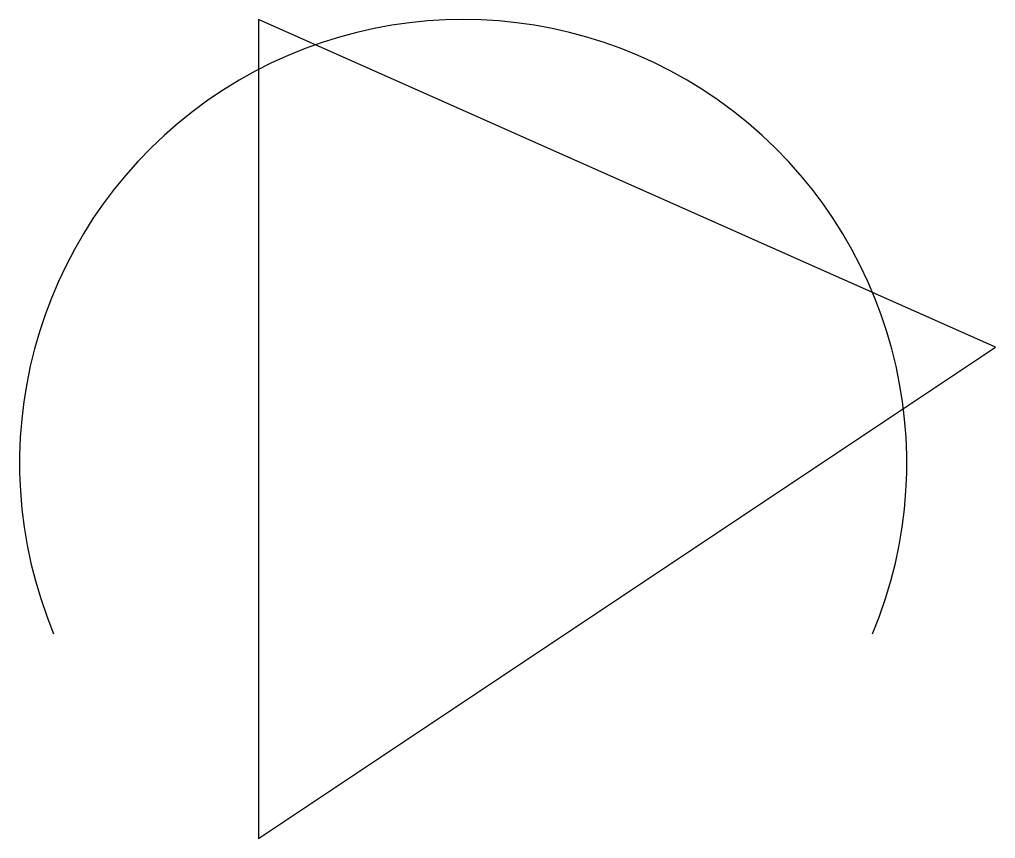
# Model space of a CAD drawing. Header units: millimetres. Extents: x 4.2 to 28, y 0 to 20.
import ezdxf

# ---------------------------------------------------------------- set-up
doc = ezdxf.new("R2010")
doc.units = ezdxf.units.MM
doc.layers.get('0').update_dxf_attribs({"lineweight": 25})

msp = doc.modelspace()

# ---------------------------------------------------------------- linework, layer by layer
at = {"flags": 128}
msp.add_lwpolyline([(10, 0), (28, 12), (10, 20)], close=True, dxfattribs=at)
msp.add_arc((15, 9.167), 10.833, 337.3801, 202.6199)

doc.saveas('drawing.dxf')
